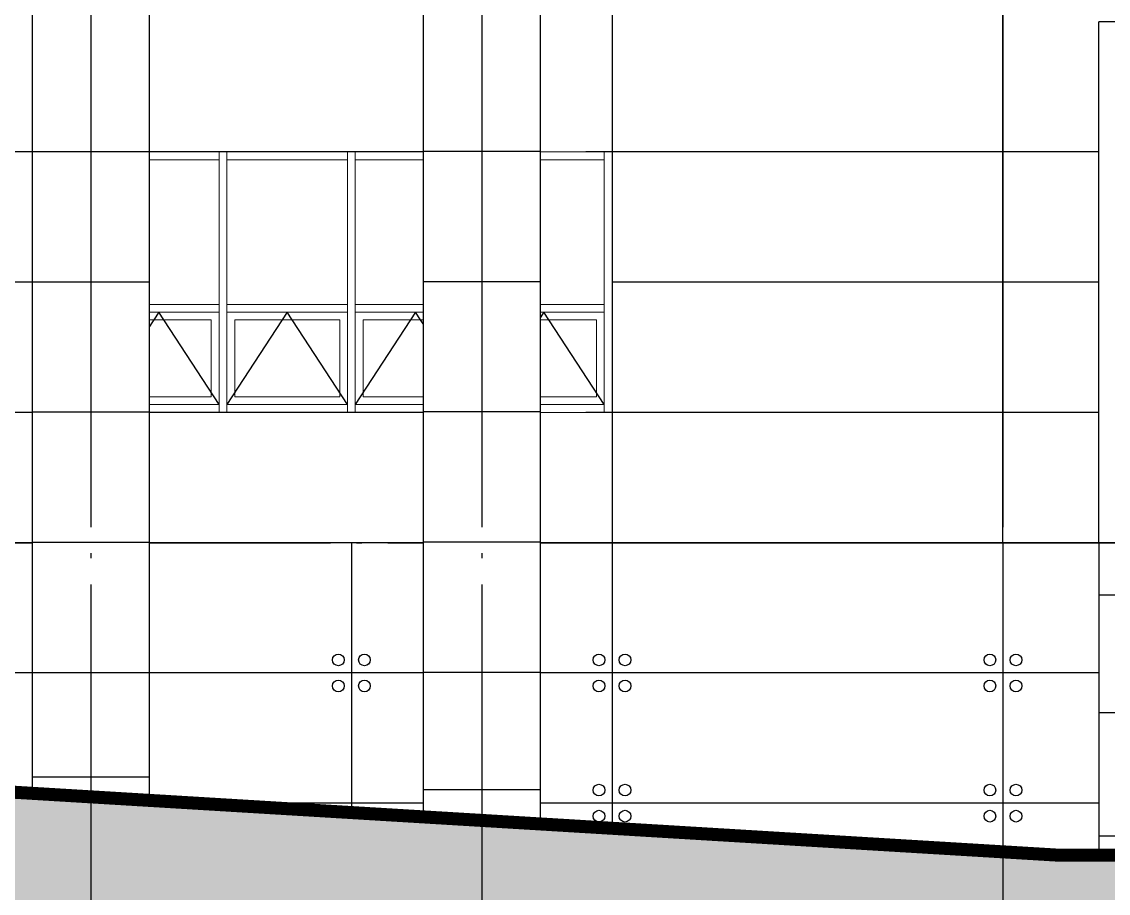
# Model space of a CAD drawing. Header units: millimetres. Extents: x -2325 to 334075, y -552635 to -11738.
# Drawn here: x 102395 to 110733, y -78147 to -71455 of the extents above; entities that cross this region are included whole.
import ezdxf

# ---------------------------------------------------------------- set-up
doc = ezdxf.new("R2010")
doc.units = ezdxf.units.MM
doc.header["$LTSCALE"] = 200
doc.set_wipeout_variables(frame=1)
doc.linetypes.add('CEN-GAUN', pattern=[32.2, 30, -1, 0.2, -1])
doc.layers.add('CEN', color=1, linetype='CEN-GAUN', plot=False)
for name, color, linetype in [('ELE-3', 3, 'Continuous'), ('ELE-5', 5, 'Continuous'), ('ELE-6', 6, 'Continuous'), ('ELE-7', 7, 'Continuous'), ('ELE-8', 8, 'Continuous'), ('ETC-8', 8, 'Continuous'), ('HAT', 8, 'Continuous'), ('SOL-254', 254, 'Continuous'), ('WIN-OPEN-LINE', 1, 'CEN-GAUN'), ('마감', 6, 'Continuous')]:
    doc.layers.add(name, color=color, linetype=linetype)
doc.layers.add('WIN', color=5, linetype='Continuous', lineweight=0)

# ---------------------------------------------------------------- blocks, each defined once
blk = doc.blocks.new('window4000')
at = {"color": 6}
blk.add_wipeout([(68660, -72455.1), (64660, -72455.1), (64660, -74455.1), (68660, -74455.1)], dxfattribs=at).dxf.layer = 'WIN'
at = {"layer": 'WIN', "color": 6}
for p, q in [((64720, -72455.1), (64720, -74455.1)), ((65645, -72455.1), (65645, -74455.1)), ((65705, -72455.1), (65705, -74455.1)), ((66630, -72455.1), (66630, -74455.1)), ((66690, -72455.1), (66690, -74455.1)), ((67615, -72455.1), (67615, -74455.1)), ((67675, -72455.1), (67675, -74455.1)), ((68600, -72455.1), (68600, -74455.1)), ((64720, -72515.1), (65645, -72515.1)), ((65705, -72515.1), (66630, -72515.1)), ((66690, -72515.1), (67615, -72515.1)), ((67675, -72515.1), (68600, -72515.1)), ((64720, -73625.1), (65645, -73625.1)), ((65705, -73625.1), (66630, -73625.1)), ((66690, -73625.1), (67615, -73625.1)), ((67675, -73625.1), (68600, -73625.1)), ((64720, -73685.1), (65645, -73685.1)), ((65705, -73685.1), (66630, -73685.1)), ((66690, -73685.1), (67615, -73685.1)), ((67675, -73685.1), (68600, -73685.1)), ((64720, -74395.1), (65645, -74395.1)), ((65705, -74395.1), (66630, -74395.1)), ((66690, -74395.1), (67615, -74395.1)), ((67675, -74395.1), (68600, -74395.1))]:
    blk.add_line(p, q, dxfattribs=at)
blk.add_lwpolyline([(68660, -72455.1), (64660, -72455.1), (64660, -74455.1), (68660, -74455.1)], close=True, dxfattribs=at)
at = {"layer": 'WIN', "color": 5}
for points in [[(64780, -74335.1), (65585, -74335.1), (65585, -73745.1), (64780, -73745.1)], [(65765, -74335.1), (66570, -74335.1), (66570, -73745.1), (65765, -73745.1)], [(66750, -74335.1), (67555, -74335.1), (67555, -73745.1), (66750, -73745.1)], [(67735, -74335.1), (68540, -74335.1), (68540, -73745.1), (67735, -73745.1)]]:
    blk.add_lwpolyline(points, close=True, dxfattribs=at)
at = {"layer": 'WIN-OPEN-LINE'}
for p, q in [((64720, -74395.1), (65182.5, -73685.1)), ((65182.5, -73685.1), (65645, -74395.1)), ((65705, -74395.1), (66167.5, -73685.1)), ((66167.5, -73685.1), (66630, -74395.1)), ((66690, -74395.1), (67152.5, -73685.1)), ((67152.5, -73685.1), (67615, -74395.1)), ((67675, -74395.1), (68137.5, -73685.1)), ((68137.5, -73685.1), (68600, -74395.1))]:
    blk.add_line(p, q, dxfattribs=at)
blk = doc.blocks.new('con hatch2')
at = {"layer": 'HAT', "color": 252}
for p, q in [((-7435, 0), (-7435, -1951.6)), ((-5435, 0), (-5435, -2072.2)), ((-3435, 0), (-3435, -2192.8)), ((-435, 0), (-435, -2373.8)), ((300, -1000), (-23212.1, -1000)), ((300, -2000), (-6632, -2000))]:
    blk.add_line(p, q, dxfattribs=at)
for centre in [(-7535, -900), (-7335, -900), (-5535, -900), (-5335, -900), (-3535, -900), (-3335, -900), (-535, -900), (-335, -900), (-7535, -1100), (-7335, -1100), (-5535, -1100), (-5335, -1100), (-3535, -1100), (-3335, -1100), (-535, -1100), (-335, -1100), (-3535, -1900), (-3335, -1900), (-535, -1900), (-335, -1900), (-3535, -2100), (-3335, -2100), (-535, -2100), (-335, -2100)]:
    blk.add_circle(centre, 45, dxfattribs=at)

msp = doc.modelspace()

# ---------------------------------------------------------------- hatches: boundary and pattern name
at = {"layer": 'SOL-254'}
h = msp.add_hatch(color=253, dxfattribs=at)
h.dxf.hatch_style = 1
h.paths.add_polyline_path([(120925, -77855.1), (110360, -77855.1), (103725, -77454.9), (103725, -77464.4), (103125, -77439.4), (103125, -77418.7), (99925, -77225.7), (99925, -81455.1), (120925, -81455.1)])

# ---------------------------------------------------------------- linework, layer by layer
at = {"layer": 'CEN'}
for p, q in [((109925, -56455.1), (109925, -81455.1)), ((27925, -75455.1), (120925, -75455.1))]:
    msp.add_line(p, q, dxfattribs=at)
at = {"layer": 'ELE-3'}
msp.add_line((110660, -75455.1), (110660, -71455.1), dxfattribs=at)
for points in [[(112560, -75455.1), (38490, -75455.1)], [(110660, -75455.1), (110660, -77855.1)]]:
    msp.add_lwpolyline(points, dxfattribs=at)
msp.add_lwpolyline([(120925, -77855.1, 100, 100, 0), (110360, -77855.1, 100, 100, 0), (75541.9, -75755.1, 100, 100, 0), (36776.3, -75755.1, 100, 100, 0), (27925, -75976.1, 0, 0, 0)], format="xyseb", dxfattribs=at)
at = {"layer": 'ELE-5'}
msp.add_lwpolyline([(110660, -70755.1), (113225, -70755.1), (113225, -71455.1), (110660, -71455.1)], dxfattribs=at)
at = {"layer": 'ELE-7'}
msp.add_line((110660, -77705.1), (113420.4, -77705.1), dxfattribs=at)
at = {"layer": 'ELE-8'}
msp.add_lwpolyline([(110660, -75455.1), (112560, -75455.1), (112560, -75855.1)], dxfattribs=at)
at = {"layer": 'ETC-8'}
msp.add_line((110660, -76759.1), (114460, -76759.1), dxfattribs=at)
msp.add_lwpolyline([(110660, -75855.1), (114460, -75855.1), (114460, -76759.1)], dxfattribs=at)
at = {"layer": 'HAT', "ltscale": 0.5}
msp.add_line((109925, -75455.1), (109925, -69455.1), dxfattribs=at)
msp.add_lwpolyline([(110660, -73455.1), (74225, -73455.1)], dxfattribs=at)

# ---------------------------------------------------------------- block references
at = {"layer": 'HAT'}
msp.add_blockref('con hatch2', (110360, -75455.1), dxfattribs=at)

# ---------------------------------------------------------------- next in the draw order: block references
at = {"xscale": -1}
msp.add_blockref('window4000', (171585, 0), dxfattribs=at)

# ---------------------------------------------------------------- next in the draw order: linework, layer by layer
at = {"layer": 'HAT'}
msp.add_line((106925, -64355.1), (106925, -75455.1), dxfattribs=at)
at = {"layer": 'HAT', "ltscale": 0.5}
for points in [[(103375, -72455.1), (74225, -72455.1)], [(105475, -72455.1), (103225, -72455.1)], [(110660, -72455.1), (106725, -72455.1)], [(103375, -74455.1), (74225, -74455.1)], [(105475, -74455.1), (103225, -74455.1)], [(110660, -74455.1), (106725, -74455.1)]]:
    msp.add_lwpolyline(points, dxfattribs=at)

# ---------------------------------------------------------------- next in the draw order: wipeouts: each hides what was drawn before it
for points in [[(102475, -71455.1), (103375, -71455.1), (103375, -77376.3), (102475, -77320.6)], [(105475, -71455.1), (106375, -71455.1), (106375, -77517.1), (105475, -77484.9)]]:
    msp.add_wipeout(points).dxf.layer = 'ELE-6'

# ---------------------------------------------------------------- next in the draw order: linework, layer by layer
at = {"layer": 'CEN'}
for p, q in [((102925, -56455.1), (102925, -81455.1)), ((105925, -56455.1), (105925, -81455.1))]:
    msp.add_line(p, q, dxfattribs=at)
at = {"layer": 'ELE-8'}
for p, q in [((102475, -72451.7), (103375, -72451.7)), ((106375, -72451.7), (105475, -72451.7)), ((102475, -73451.7), (103375, -73451.7)), ((106375, -73451.7), (105475, -73451.7)), ((102475, -74451.7), (103375, -74451.7)), ((106375, -74451.7), (105475, -74451.7)), ((102475, -75451.7), (103375, -75451.7)), ((106375, -75451.7), (105475, -75451.7)), ((102475, -76451.7), (103375, -76451.7)), ((106375, -76451.7), (105475, -76451.7)), ((102475, -77251.7), (103375, -77251.7)), ((106375, -77351.7), (105475, -77351.7))]:
    msp.add_line(p, q, dxfattribs=at)
at = {"layer": '마감'}
for points in [[(103375, -77433.8), (103375, -70855.1), (102475, -70855.1), (102475, -77379.5)], [(106375, -77614.7), (106375, -70855.1), (105475, -70855.1), (105475, -77560.4)]]:
    msp.add_lwpolyline(points, dxfattribs=at)

doc.saveas('drawing.dxf')
